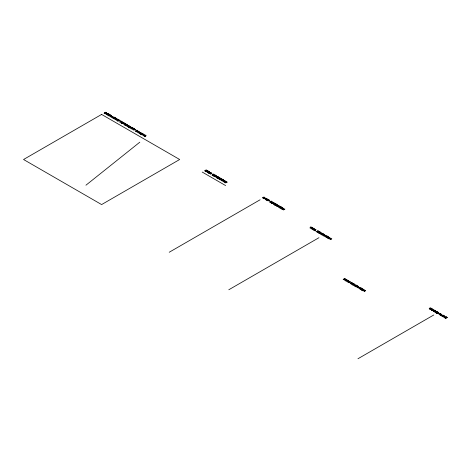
<?xml version="1.0" encoding="UTF-8"?>
<svg xmlns="http://www.w3.org/2000/svg" width="471" height="471" viewBox="0 0 471 471"><rect width="100%" height="100%" fill="white"/><g stroke="black" fill="none" stroke-linecap="round" stroke-linejoin="round"><path stroke-width="0.71" d="M111.645 115.854L110.632 116.066M220.328 178.256L219.315 178.468M264.949 197.767L263.937 197.979M358.772 286.81L357.76 287.022M432.92 309.388L431.866 309.612M110.367 116.19L110.196 116.643L111.998 117.138L111.939 117.65L112.863 116.378L110.479 116.808L110.608 116.39A1.148 0.665 0 0 0 110.65 116.172M128.289 126.54L128.118 126.987L129.919 127.482L129.866 127.994L130.785 126.728L128.406 127.152M138.103 132.192L137.932 132.651L139.728 133.146L139.675 133.658L140.594 132.392L138.215 132.816L138.344 132.404A1.148 0.665 0 0 0 138.386 132.18M210.69 173.77L210.525 174.217L210.937 173.97A1.148 0.665 0 0 0 210.979 173.752M219.05 178.58L218.88 179.045L220.681 179.539L220.628 180.052L221.547 178.78L219.168 179.21L219.292 178.792A1.148 0.665 0 0 0 219.333 178.574M263.666 198.132L263.501 198.556L264.649 198.674L265.303 199.05L265.25 199.563L266.168 198.291L263.789 198.721L263.919 198.303A1.148 0.665 0 0 0 263.954 198.085M276.748 205.656L276.583 206.11L277.731 206.221L278.385 206.598L278.326 207.116L279.25 205.845L276.866 206.269L276.995 205.856A1.148 0.665 0 0 0 277.036 205.639M323.636 235.317L323.471 235.765L325.267 236.259L325.214 236.772L326.138 235.506L323.754 235.93L323.883 235.512A1.148 0.665 0 0 0 323.924 235.294M344.413 279.591L344.242 280.045L344.654 279.792A1.148 0.665 0 0 0 344.695 279.574M357.489 287.145L357.324 287.598L358.472 287.716L359.126 288.093L359.067 288.605L359.991 287.334L357.607 287.763L357.736 287.345A1.148 0.665 0 0 0 357.777 287.127M431.624 309.777L431.465 310.201L432.613 310.318L433.267 310.695L433.208 311.207L434.132 309.942L431.748 310.365M443.017 316.324L442.846 316.777L443.264 316.524A1.148 0.665 0 0 0 443.299 316.306M128.377 127.141L128.536 126.74M431.724 310.354L431.878 309.947A1.148 0.665 0 0 0 431.919 309.73M127.623 125.351C128.795 123.255 122.707 126.234 127.494 125.71L126.646 125.433L127.105 125.698C125.321 126.558 126.163 123.95 127.629 125.127M137.438 131.009C138.35 128.789 132.663 132.074 137.302 131.374L136.46 131.097L136.92 131.362C135.112 132.216 135.984 129.619 137.438 130.791M145.91 135.913C146.958 133.705 141.053 136.908 145.78 136.266L144.933 135.989L145.392 136.254C143.631 137.126 144.426 134.518 145.916 135.689M213.905 174.812C214.876 172.639 209.106 175.836 213.775 175.177L212.927 174.9L213.387 175.165C211.626 176.042 212.415 173.422 213.905 174.6M271.602 201.882C272.556 199.645 266.804 202.913 271.473 202.236L270.631 201.965L271.09 202.23C269.324 203.107 270.118 200.487 271.608 201.659M318.49 231.544C319.544 229.359 313.639 232.515 318.361 231.897L317.519 231.62L317.972 231.885C316.212 232.762 317.001 230.148 318.496 231.32M352.349 283.365C353.462 281.275 347.48 284.296 352.214 283.73L351.372 283.454L351.831 283.719C350.041 284.578 350.889 281.97 352.349 283.148M430.953 308.587C432.231 307.245 426.744 308.894 430.453 308.911L430.176 308.54L430.835 308.923L429.411 309.047M440.756 315.164L441.721 314.322C438.719 314.981 441.963 316.724 442.946 315.028L441.421 315.594L440.768 315.358M140.281 132.457L139.834 133.01L139.304 132.71L139.934 132.539A2.814 1.625 0 0 0 140.317 132.416M278.932 205.909L278.485 206.469L277.961 206.163L278.585 205.998A2.814 1.625 0 0 0 278.967 205.874M130.473 126.793L130.025 127.347L129.496 127.04L130.126 126.876A2.814 1.625 0 0 0 130.508 126.752M313.586 228.506L313.138 229.065L312.609 228.759L313.239 228.594A2.814 1.625 0 0 0 313.621 228.47M325.82 235.571L325.373 236.124L324.843 235.818L325.473 235.653A2.814 1.625 0 0 0 325.855 235.529M112.545 116.443L112.098 117.002L111.574 116.696L112.198 116.531A2.814 1.625 0 0 0 112.581 116.408M209.242 171.927L208.794 172.48L208.264 172.174L208.894 172.009A2.814 1.625 0 0 0 209.277 171.886M221.235 178.845L220.787 179.404L220.257 179.098L220.887 178.933A2.814 1.625 0 0 0 221.27 178.809M265.856 198.356L265.409 198.915L264.879 198.609L265.509 198.444A2.814 1.625 0 0 0 265.891 198.32M359.673 287.398L359.226 287.958L358.702 287.651L359.326 287.487A2.814 1.625 0 0 0 359.709 287.363M311.82 227.528L310.872 228.494L313.056 227.952L311.184 228.423A5.964 3.444 0 0 0 311.614 228.035L312.185 227.446L310.224 227.87L311.054 226.798L309.906 227.935L311.867 227.481M85.94 185.209L139.799 142.189M124.279 123.443L123.184 123.196L123.738 122.872L124.273 123.184M132.157 127.988L131.056 127.741L131.609 127.417L132.145 127.729M269.33 200.622L268.252 200.352L268.811 200.028L269.347 200.346M169.207 252.256L260.11 199.769M228.8 289.759L318.944 237.714M357.96 358.749L433.773 314.981M111.168 115.978L110.161 115.613L110.673 115.313L111.35 115.766M129.089 126.322L128.083 125.963L128.601 125.663L129.272 126.116M138.91 131.986L137.891 131.627L138.409 131.327L139.08 131.78M211.497 173.552L210.49 173.193L211.002 172.892L211.673 173.346M219.863 178.374L218.844 178.014L219.362 177.72L220.034 178.168M264.472 197.891L263.466 197.526L263.984 197.231L264.655 197.679M277.566 205.438L276.548 205.079L277.06 204.779L277.731 205.232M324.442 235.1L323.43 234.741L323.948 234.44L324.619 234.894M345.214 279.38L344.207 279.02L344.725 278.72L345.396 279.168M358.296 286.933L357.289 286.568L357.801 286.274L358.472 286.721M432.413 309.541L431.43 309.176L431.942 308.876L432.613 309.329M443.817 316.106L442.811 315.747L443.329 315.446L444 315.9M430.971 308.34C430.37 307.687 428.857 308.128 429.546 308.911M114.53 117.838C114.347 116.255 111.303 118.08 113.923 118.221M348.823 281.381C348.622 279.792 345.602 281.599 348.21 281.764M441.009 314.404C440.779 312.821 437.789 314.646 440.397 314.787M138.362 132.08L139.381 131.792L138.374 131.109L136.814 132.01L137.956 131.868M277.019 205.533L278.031 205.25L277.03 204.561L275.47 205.462L276.607 205.321M323.907 235.194L324.919 234.905L323.913 234.222L322.352 235.123L323.495 234.982M128.524 126.405L129.572 126.128L128.565 125.445L127.005 126.346L128.141 126.204M210.926 173.634L211.974 173.352L210.967 172.674L209.407 173.575L210.549 173.434M443.252 316.188L444.3 315.917L443.293 315.229L441.733 316.129L442.87 315.988M344.648 279.456L345.69 279.173L344.69 278.502L343.129 279.403L344.266 279.262M437 313.398C438.136 314.157 439.92 312.426 437.959 312.149L436.399 313.05L437 313.398A0.977 0.565 0 0 0 438.336 313.292A0.977 0.565 0 0 0 438.383 312.532M263.524 197.767L262.388 197.914L263.948 197.013L264.955 197.696M141.747 133.269L140.228 133.77L140.564 133.958M218.903 178.256L217.767 178.403L219.327 177.502L220.328 178.185M110.22 115.854L109.084 115.996L110.644 115.095L111.645 115.784M123.396 123.532L122.16 123.549L123.72 122.648L124.344 123.008A1.949 1.125 0 0 1 124.521 123.125A0.654 0.377 0 0 1 124.627 123.214M202.206 172.056L225.627 185.58M435.286 310.819L433.767 311.319L434.097 311.508M438.313 312.567L436.794 313.068L437.123 313.256M431.489 309.418L430.347 309.559L431.907 308.658L432.914 309.341M357.348 286.81L356.211 286.951L357.772 286.05L358.772 286.739M206.286 170.826L206.227 170.755A5.581 3.22 0 0 0 206.045 170.567L205.886 170.237L206.422 170.231A1.207 0.695 0 0 1 206.557 170.308L206.804 170.779A0.654 0.377 0 0 0 206.946 170.378A1.077 0.624 0 0 0 206.298 170.031L205.639 170.155L205.686 170.555A4.051 2.337 0 0 0 205.792 170.655C206.551 171.562 204.738 170.991 204.991 170.449A0.748 0.43 0 0 0 204.879 170.955L204.991 171.044A1.666 0.966 0 0 0 205.173 171.161A0.707 0.406 0 0 0 206.068 171.273A0.707 0.406 0 0 0 206.445 170.802M348.252 281.829A1.072 0.618 0 0 1 346.839 281.334A1.072 0.618 0 0 1 347.951 280.628A1.072 0.618 0 0 1 348.934 281.399M435.357 310.783A0.977 0.565 0 0 1 435.31 311.543A0.977 0.565 0 0 1 433.991 311.584M440.438 314.852A1.072 0.618 0 0 1 439.025 314.357A1.072 0.618 0 0 1 440.138 313.651A1.072 0.618 0 0 1 441.121 314.422M269.053 200.899A0.983 0.571 0 0 1 268.494 200.681L267.228 200.705L268.788 199.804L269.412 200.169A1.949 1.125 0 0 1 269.595 200.281M269.706 200.593A0.654 0.377 0 0 1 269.065 200.87M269.624 200.281A0.654 0.377 0 0 1 269.7 200.375M141.824 133.234A0.977 0.565 0 0 1 141.777 133.994A0.977 0.565 0 0 1 140.458 134.035M132.51 127.977A0.654 0.377 0 0 1 131.868 128.253A0.983 0.571 0 0 1 131.297 128.065L130.031 128.094L131.592 127.194L132.216 127.553A1.949 1.125 0 0 1 132.392 127.67A0.654 0.377 0 0 1 132.498 127.759M128.571 126.516A1.148 0.665 0 0 1 128.53 126.734M123.426 123.52A0.983 0.571 0 0 0 123.985 123.738A0.654 0.377 0 0 0 124.632 123.437M113.958 118.286A1.072 0.618 0 0 1 112.545 117.791A1.072 0.618 0 0 1 113.664 117.085A1.072 0.618 0 0 1 114.647 117.856M142.313 133.581L141.17 134.276L139.84 133.758L141.4 132.857L142.313 133.581M435.846 311.131L434.933 310.401L433.373 311.302L434.686 311.826L435.84 311.184M349.494 282.005L349.252 282.936L349.211 281.999L347.963 282.194L349.523 281.293L348.952 281.858L350.783 282.017L349.494 282.005M106.487 112.699L106.081 113.882L107.506 113.287L105.946 114.188L106.14 112.887L104.715 113.476L106.487 112.699M134.453 128.848L133.499 130.096L135.883 129.672L134.465 129.678L134.453 128.848M143.79 134.235L143.384 135.412L144.809 134.824L143.249 135.725L143.443 134.418L142.018 135.012L143.79 134.235M216.507 175.871L216.101 177.049L217.52 176.46L215.959 177.361L216.154 176.054L214.735 176.649L216.507 175.871M226.192 181.465L225.786 182.642L227.21 182.053L225.65 182.954L225.845 181.647L224.42 182.242L226.192 181.465M274.204 202.93L273.804 204.114L275.223 203.519L273.663 204.42L273.857 203.119L272.432 203.713L274.204 202.93M283.895 208.529L283.489 209.707L284.914 209.112L283.354 210.013L283.548 208.712L282.123 209.307L283.895 208.529M321.092 232.592L320.686 233.775L322.111 233.18L320.551 234.081L320.745 232.78L319.32 233.369L321.092 232.592M330.783 238.185L330.377 239.368L331.796 238.773L330.236 239.674L330.436 238.373L329.011 238.962L330.783 238.185M354.946 284.425L354.539 285.603L355.964 285.008L354.404 285.909L354.598 284.608L353.173 285.202L354.946 284.425M364.636 290.018L364.23 291.196L365.655 290.607L364.095 291.508L364.289 290.201L362.864 290.795L364.636 290.018M209.56 171.862L208.635 173.128L208.688 172.616L207.175 172.286L209.56 171.862M313.904 228.441L312.98 229.713L313.032 229.194L311.519 228.865L313.904 228.441M117.02 118.78L116.06 120.028L118.445 119.605L116.425 119.964L117.02 118.78M444.706 316.047L443.747 317.295L446.131 316.871L444.153 317.218L444.706 316.047M433.638 310.218L433.367 310.56L432.837 310.254L433.467 310.089A2.814 1.625 0 0 0 433.85 309.965L433.638 310.218M266.933 199.003L266.056 200.028L268.005 199.645L266.898 200.516L268.458 199.616L266.415 199.951L267.275 198.933L266.969 198.756L265.409 199.657L266.933 199.003M101.612 114.435L23.55 159.504L101.612 204.573L179.675 159.504L101.612 114.435M105.71 112.251L104.15 113.152L105.71 112.251M107.735 113.417L108.065 113.823L106.687 114.618L108.271 113.941L108.972 114.135L107.735 113.417M109.19 114.259L107.629 115.159L108.795 115.831L108.018 115.171L108.548 114.865L109.413 115.366L108.736 114.759L109.213 114.482L110.32 114.912L109.19 114.259M115.124 117.685L115.454 118.086L114.076 118.88L115.66 118.209L116.361 118.398L115.124 117.685M116.608 118.539L115.048 119.44L116.608 118.539M118.633 119.711L117.073 120.611L118.239 121.282L117.467 120.623L117.997 120.317L119.045 120.711L118.18 120.211L118.657 119.94L119.764 120.364L118.633 119.711M120.576 120.829L120.906 121.235L119.528 122.03L121.112 121.353L121.812 121.547L120.576 120.829M133.052 128.035L131.491 128.936L132.433 128.63L133.24 129.095L132.716 129.643L134.276 128.742L133.428 128.989L132.616 128.524L133.052 128.035M143.007 133.782L141.447 134.682L143.007 133.782M207.458 170.649L207.788 171.05L206.41 171.844L207.994 171.173L208.694 171.362L207.458 170.649M210.396 172.345L208.836 173.246L210.396 172.345M214.847 174.912L213.286 175.813L214.452 176.484L213.675 175.824L214.205 175.518L215.253 175.913L214.387 175.412L214.87 175.135L215.971 175.565L214.847 174.912M217.873 176.66L216.313 177.561L217.478 178.232L216.701 177.573L217.237 177.267L218.279 177.661L217.419 177.161L217.896 176.884L219.003 177.314L217.873 176.66M222.235 179.18L222.565 179.581L221.187 180.375L222.771 179.698L223.472 179.893L222.235 179.18M223.719 180.034L222.159 180.935L223.719 180.034M272.55 201.977L270.99 202.877L272.15 203.549L271.378 202.889L271.908 202.583L272.956 202.977L272.091 202.477L272.568 202.2L273.675 202.624L272.55 201.977M275.576 203.725L274.016 204.626L275.182 205.297L274.405 204.638L274.934 204.332L275.982 204.726L275.123 204.226L275.6 203.949L276.701 204.373L275.576 203.725M279.933 206.239L280.269 206.645L278.891 207.44L280.475 206.763L281.175 206.957L279.933 206.239M281.417 207.099L279.856 207.999L281.417 207.099M314.699 228.9L313.138 229.801L314.292 230.254L313.527 229.813L314.699 228.9M315.906 229.601L314.345 230.502L315.505 230.955L314.74 230.513L315.906 229.601M319.432 231.632L317.872 232.533L319.038 233.21L318.266 232.55L318.796 232.244L319.844 232.633L318.979 232.138L319.456 231.862L320.563 232.285L319.432 231.632M322.464 233.38L320.904 234.281L322.064 234.958L321.293 234.299L321.823 233.993L322.87 234.381L322.005 233.887L322.482 233.61L323.589 234.034L322.464 233.38M326.821 235.9L327.151 236.301L325.773 237.096L327.357 236.424L328.057 236.613L326.821 235.9M328.305 236.754L326.744 237.655L328.305 236.754M353.285 283.465L351.725 284.366L352.891 285.037L352.12 284.378L352.649 284.072L353.697 284.466L352.832 283.966L353.309 283.689L354.416 284.119L353.285 283.465M356.317 285.214L354.757 286.115L355.923 286.786L355.146 286.127L355.676 285.82L356.724 286.215L355.858 285.714L356.341 285.438L357.442 285.868L356.317 285.214M360.674 287.734L361.004 288.134L359.632 288.929L361.21 288.252L361.911 288.446L360.674 287.734M362.158 288.588L360.598 289.488L362.158 288.588M436.511 311.313L434.951 312.214L436.117 312.885L435.345 312.226L435.875 311.92L436.735 312.42L436.058 311.814L436.535 311.543L437.641 311.967L436.511 311.313M446.32 316.977L444.759 317.878L445.925 318.549L445.154 317.89L445.684 317.584L446.549 318.084L445.866 317.478L446.343 317.201L447.45 317.631L446.32 316.977M345.561 280.81A1.13 0.654 0 0 0 347.28 280.269A1.13 0.654 0 0 0 345.614 279.68A1.13 0.654 0 0 0 345.561 280.81M345.726 280.681A0.877 0.506 0 0 0 347.039 280.245A0.877 0.506 0 0 0 345.726 279.803A0.877 0.506 0 0 0 345.726 280.681M362.028 290.319A1.13 0.654 0 0 0 363.753 289.783A1.13 0.654 0 0 0 362.087 289.188A1.13 0.654 0 0 0 362.028 290.319M362.193 290.189A0.877 0.506 0 0 0 363.506 289.753A0.877 0.506 0 0 0 362.193 289.312A0.877 0.506 0 0 0 362.193 290.189M328.34 238.361A0.877 0.506 0 0 0 329.653 237.92A0.877 0.506 0 0 0 328.34 237.484A0.877 0.506 0 0 0 328.34 238.361M328.175 238.485A1.13 0.654 0 0 0 329.9 237.949A1.13 0.654 0 0 0 328.234 237.355A1.13 0.654 0 0 0 328.175 238.485M281.452 208.7A0.877 0.506 0 0 0 282.765 208.264A0.877 0.506 0 0 0 281.452 207.823A0.877 0.506 0 0 0 281.452 208.7M281.293 208.83A1.13 0.654 0 0 0 283.012 208.288A1.13 0.654 0 0 0 281.346 207.699A1.13 0.654 0 0 0 281.293 208.83M223.749 181.635A0.877 0.506 0 0 0 225.067 181.2A0.877 0.506 0 0 0 223.754 180.764A0.877 0.506 0 0 0 223.749 181.635M223.59 181.765A1.13 0.654 0 0 0 225.309 181.229A1.13 0.654 0 0 0 223.643 180.634A1.13 0.654 0 0 0 223.59 181.765M124.632 124.756A0.877 0.506 0 0 0 125.951 124.32A0.877 0.506 0 0 0 124.638 123.885A0.877 0.506 0 0 0 124.632 124.756M124.474 124.886A1.13 0.654 0 0 0 126.193 124.35A1.13 0.654 0 0 0 124.527 123.755A1.13 0.654 0 0 0 124.474 124.886M121.489 122.937A0.877 0.506 0 0 0 122.801 122.501A0.877 0.506 0 0 0 121.489 122.066A0.877 0.506 0 0 0 121.489 122.937M121.324 123.066A1.13 0.654 0 0 0 123.043 122.531A1.13 0.654 0 0 0 121.377 121.936A1.13 0.654 0 0 0 121.324 123.066"/></g></svg>
